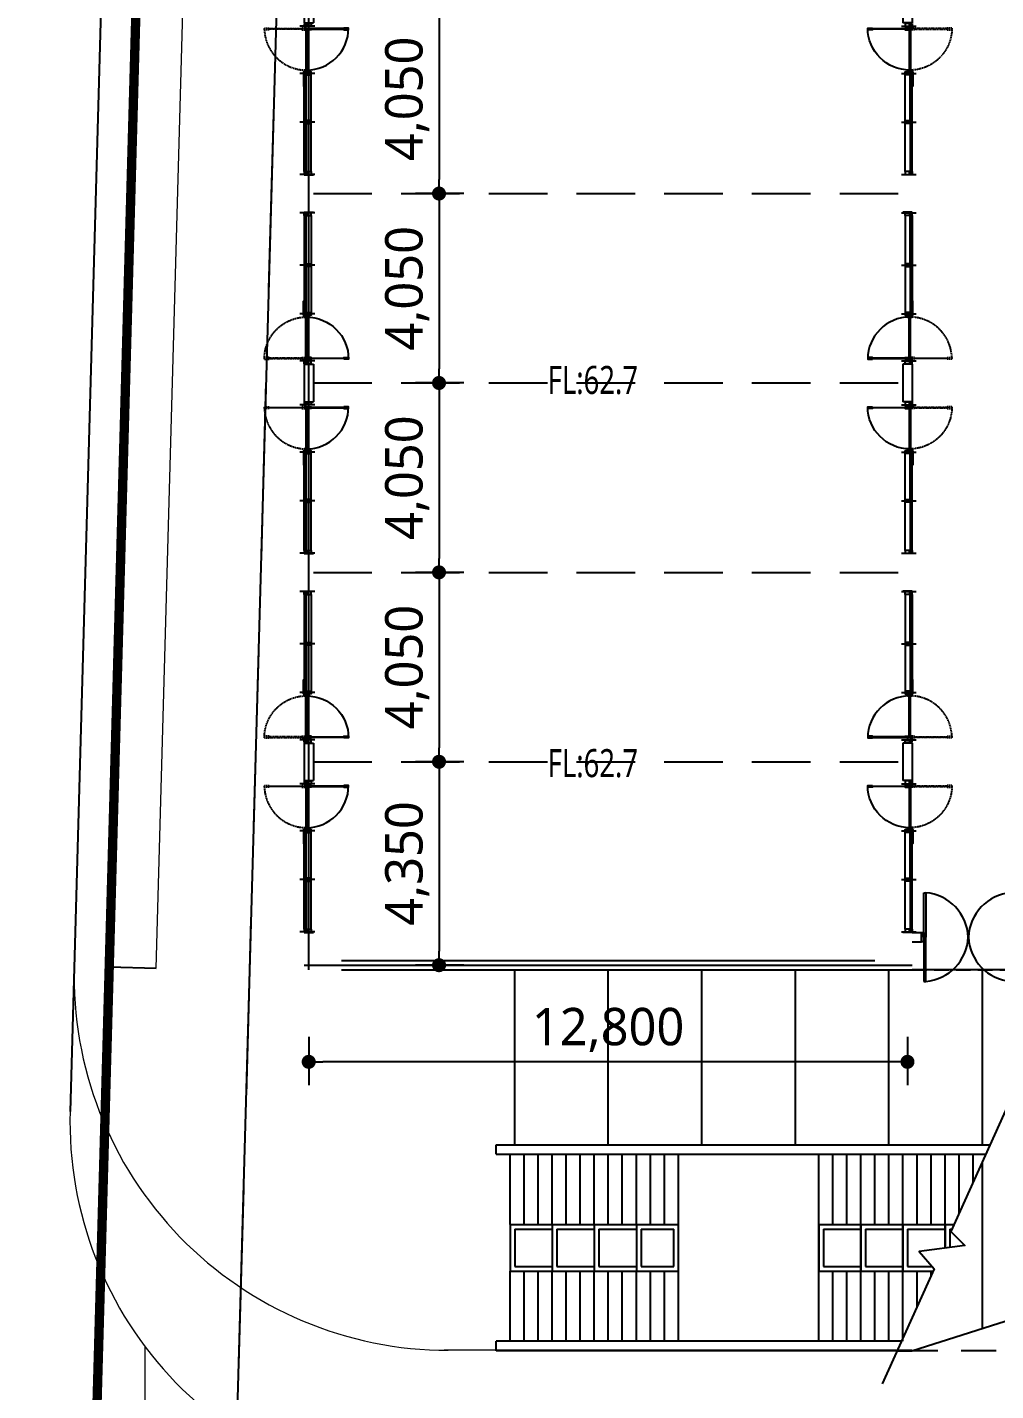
# Model space of a CAD drawing. Header units: millimetres. Extents: x 75184266 to 76346726, y -35850126 to -33679385.
# Drawn here: x 75292167 to 75312870, y -34923362 to -34894206 of the extents above; entities that cross this region are included whole.
import ezdxf
from ezdxf.xclip import XClip

# ---------------------------------------------------------------- set-up
doc = ezdxf.new("R2010")
doc.units = ezdxf.units.MM
doc.header["$LTSCALE"] = 50
doc.header["$MEASUREMENT"] = 0
doc.header["$XCLIPFRAME"] = 2
doc.header["$PDMODE"] = 1
doc.header["$PDSIZE"] = -3
for name, pattern in [('PHANTOM2', [1.25, 0.625, -0.125, 0.125, -0.125, 0.125, -0.125]), ('XR-1F-PLAN$0$CEN', [62, 60, -1, 0, -1]), ('XR-1F-PLAN$0$HIDDEN', [0.375, 0.25, -0.125]), ('XR-B1$0$XR-지하3층$0$HID1', [2.3, 1.5, -0.8]), ('XR-B1$0$XR-지하3층$0$PHANTOM2', [1.25, 0.625, -0.125, 0.125, -0.125, 0.125, -0.125]), ('XR-지하3층$0$ANYANG1', [11.5, 6, -1, 1, -1.5, 1, -1]), ('XR-지하3층$0$CENTER', [2, 1.25, -0.25, 0.25, -0.25]), ('XR-지하3층$0$HD', [2.5, 1.5, -1]), ('XR-지하3층$0$HID1', [2.3, 1.5, -0.8]), ('XR-지하3층$0$HIDDEN', [0.375, 0.25, -0.125]), ('XR-지하3층$0$HIDDEN2', [0.1875, 0.125, -0.0625]), ('XR-지하3층$0$L2-2', [2.5, 1, -1.5]), ('XR-지하3층$0$PHANTOM2', [1.25, 0.625, -0.125, 0.125, -0.125, 0.125, -0.125])]:
    doc.linetypes.add(name, pattern=pattern)
doc.layers.get('0').update_dxf_attribs({"linetype": 'CONTINUOUS'})
doc.layers.get('Defpoints').update_dxf_attribs({"color": 51, "linetype": 'CONTINUOUS'})
for name, color, linetype in [('AA-MKXS', 3, 'CONTINUOUS'), ('XR-1F-PLAN$0$A-CEN02', 27, 'XR-1F-PLAN$0$CEN'), ('XR-1F-PLAN$0$A-DOR-FRAME', 7, 'CONTINUOUS'), ('XR-1F-PLAN$0$A-DOR-GL', 142, 'CONTINUOUS'), ('XR-1F-PLAN$0$A-DOR-HID', 9, 'XR-1F-PLAN$0$HIDDEN'), ('XR-1F-PLAN$0$A-DOR-TRACE', 8, 'CONTINUOUS'), ('XR-1F-PLAN$0$A-FRAME', 1, 'CONTINUOUS'), ('XR-1F-PLAN$0$A-HDCP7', 7, 'CONTINUOUS'), ('XR-1F-PLAN$0$A-WIN-ELE8', 8, 'CONTINUOUS'), ('XR-B1$0$00_블럭계획고', 7, 'CONTINUOUS'), ('XR-B1$0$XR-지하3층$0$-L-land1', 6, 'CONTINUOUS'), ('XR-지하3층$0$-L-land1', 6, 'CONTINUOUS'), ('XR-지하3층$0$0-현시박스', 7, 'CONTINUOUS'), ('XR-지하3층$0$a-door', 6, 'CONTINUOUS'), ('XR-지하3층$0$CEN', 1, 'XR-지하3층$0$CENTER')]:
    doc.layers.add(name, color=color, linetype=linetype)
for name, color, linetype, plot in [('XR-B1$0$XR-지하3층$0$DEFPOINT', 142, 'CONTINUOUS', False), ('XR-지하3층$0$DEFPOINT', 142, 'CONTINUOUS', False), ('건축', 8, 'CONTINUOUS', False)]:
    doc.layers.add(name, color=color, linetype=linetype, plot=plot)
for name, color, linetype, lineweight in [('XR-지하3층$0$$-길가장자리선', 7, 'CONTINUOUS', 0), ('XR-지하3층$0$0_plan', 7, 'CONTINUOUS', 0), ('XR-지하3층$0$0변경도로', 7, 'CONTINUOUS', 0)]:
    doc.layers.add(name, color=color, linetype=linetype, lineweight=lineweight)
doc.styles.add('HY각헤드라인M', font='')
doc.styles.add('XR-B1$0$HY각헤드라인M', font='')
doc.styles.add('XR-지하3층$0$SIM', font='simplex.shx')
doc.styles.add('XR-지하3층$0$맑은고딕', font='')
doc.styles.get('HY각헤드라인M').set_extended_font_data('Malgun Gothic')
doc.styles.get('XR-B1$0$HY각헤드라인M').set_extended_font_data('Malgun Gothic')
doc.styles.get('XR-지하3층$0$맑은고딕').set_extended_font_data('Malgun Gothic')
doc.dimstyles.new('XR-지하3층$0$NDIM', dxfattribs={"dimtxt": 3, "dimasz": 1, "dimexe": 2, "dimexo": 5, "dimgap": 1, "dimtad": 1, "dimdec": 0, "dimrnd": 0.25, "dimdsep": 46, "dimlunit": 6, "dimtxsty": 'XR-지하3층$0$SIM', "dimblk": 'XR-지하3층$0$DIMDOT', "dimcen": 5, "dimclrd": 2, "dimclre": 2, "dimclrt": 6, "dimadec": 0, "dimazin": 0, "dimtfac": 1, "dimtdec": 0, "dimtix": 1, "dimtmove": 2, "dimatfit": 1, "dimldrblk": 'XR-지하3층$0$DIMDOT', "dimfxl": 1.5, "dimtolj": 1, "dimtzin": 0, "dimarcsym": 0})

# ---------------------------------------------------------------- blocks, each defined once
blk = doc.blocks.new('XR-지하3층$0$DOOR-2000(유리문)')
at = {"layer": 'XR-지하3층$0$a-door'}
for p, q in [((50, 0), (50, 950)), ((50, 950), (90, 950)), ((90, 950), (90, 0)), ((1950, 950), (1910, 950)), ((1910, 950), (1910, 0)), ((1950, 0), (1950, 950)), ((90, 0), (50, 0)), ((50, 0), (50, -950)), ((90, -950), (90, 0)), ((1910, 0), (1950, 0)), ((1910, -950), (1910, 0)), ((1950, 0), (1950, -950)), ((50, -950), (90, -950)), ((1950, -950), (1910, -950))]:
    blk.add_line(p, q, dxfattribs=at)
at = {"layer": 'XR-지하3층$0$a-door', "color": 6}
for points in [[(0, -100), (0, 100), (50, 100), (50, -100)], [(2000, -100), (2000, 100), (1950, 100), (1950, -100)]]:
    blk.add_lwpolyline(points, close=True, dxfattribs=at)
at = {"layer": 'XR-지하3층$0$a-door', "color": 7}
for centre, start, end in [((-2, -49), 2.7862, 84.7498), ((2002, -49), 95.2502, 177.2138), ((-2, 49), 275.2502, 357.2138), ((2002, 49), 182.7862, 264.7498)]:
    blk.add_arc(centre, 1003, start, end, dxfattribs=at)
blk = doc.blocks.new('XR-지하3층$0$_Dot')
at = {"color": 0, "lineweight": -2}
blk.add_line((-0.5, 0), (-1, 0), dxfattribs=at)
at = {"color": 0, "const_width": 0.5}
blk.add_lwpolyline([(-0.25, 0, 1), (0.25, 0, 1)], format="xyb", close=True, dxfattribs=at)
blk = doc.blocks.new('*D131')
at = {"layer": 'Defpoints', "color": 0, "ltscale": 0.01, "transparency": 16777216}
for p in [(75301701, -34909912), (75300969, -34914262), (75301701, -34914262)]:
    blk.add_point(p, dxfattribs=at)
at = {"layer": '건축', "color": 0, "linetype": 'ByBlock', "lineweight": -2, "ltscale": 0.01}
blk.add_line((75301501, -34909912), (75300469, -34909912), dxfattribs=at)
at = {"layer": '건축', "color": 0, "lineweight": -2, "ltscale": 0.01}
for p, q in [((75300969, -34910212), (75300969, -34913962)), ((75301501, -34914262), (75300469, -34914262))]:
    blk.add_line(p, q, dxfattribs=at)
at = {"layer": '건축', "color": 0, "lineweight": -2, "ltscale": 0.01, "xscale": 300, "yscale": 300, "zscale": 300}
for p, rotation in [((75300969, -34909912), 89.99990779244617), ((75300969, -34914262), 269.9999077924462)]:
    blk.add_blockref('XR-지하3층$0$_Dot', p, dxfattribs=dict(at, rotation=rotation))
at = {"layer": '건축', "color": 6, "ltscale": 0.01, "insert": (75300289, -34912087), "char_height": 800, "attachment_point": 5, "rotation": 89.9999, "style": 'XR-지하3층$0$맑은고딕'}
blk.add_mtext('\\A1;4,350', dxfattribs=at)
blk = doc.blocks.new('XR-지하3층$0$DIMDOT')
blk.add_line((-2, 0), (2, 0))
at = {"color": 3}
for radius in [0.6, 0.28]:
    blk.add_circle((0, 0), radius, dxfattribs=at)
blk = doc.blocks.new('*D147')
at = {"layer": 'Defpoints', "color": 0, "ltscale": 0.01, "transparency": 16777216}
for p in [(75298183, -34915597), (75310983, -34915597), (75298183, -34916329)]:
    blk.add_point(p, dxfattribs=at)
at = {"layer": '건축', "color": 0, "lineweight": -2, "ltscale": 0.01}
for p, q in [((75298183, -34915797), (75298183, -34916829)), ((75310683, -34916329), (75298483, -34916329))]:
    blk.add_line(p, q, dxfattribs=at)
at = {"layer": '건축', "color": 0, "linetype": 'ByBlock', "lineweight": -2, "ltscale": 0.01}
blk.add_line((75310983, -34915797), (75310983, -34916829), dxfattribs=at)
at = {"layer": '건축', "color": 0, "lineweight": -2, "ltscale": 0.01, "xscale": 300, "yscale": 300, "zscale": 300}
for p, rotation in [((75298183, -34916329), 180.0000922075538), ((75310983, -34916329), 9.220755383232415e-05)]:
    blk.add_blockref('XR-지하3층$0$_Dot', p, dxfattribs=dict(at, rotation=rotation))
at = {"layer": '건축', "color": 6, "ltscale": 0.01, "insert": (75304583, -34915647), "char_height": 800, "attachment_point": 5, "rotation": 0.0001, "style": 'XR-지하3층$0$맑은고딕'}
blk.add_mtext('\\A1;12,800', dxfattribs=at)
blk = doc.blocks.new('*D170')
at = {"layer": 'Defpoints', "color": 0, "ltscale": 0.01, "transparency": 16777216}
for p in [(75301701, -34905862), (75300969, -34909912), (75301701, -34909912)]:
    blk.add_point(p, dxfattribs=at)
at = {"layer": '건축', "color": 0, "linetype": 'ByBlock', "lineweight": -2, "ltscale": 0.01}
blk.add_line((75301501, -34905862), (75300469, -34905862), dxfattribs=at)
at = {"layer": '건축', "color": 0, "lineweight": -2, "ltscale": 0.01}
for p, q in [((75300969, -34906162), (75300969, -34909612)), ((75301501, -34909912), (75300469, -34909912))]:
    blk.add_line(p, q, dxfattribs=at)
at = {"layer": '건축', "color": 0, "lineweight": -2, "ltscale": 0.01, "xscale": 300, "yscale": 300, "zscale": 300}
for p, rotation in [((75300969, -34905862), 89.99990779244617), ((75300969, -34909912), 269.9999077924462)]:
    blk.add_blockref('XR-지하3층$0$_Dot', p, dxfattribs=dict(at, rotation=rotation))
at = {"layer": '건축', "color": 6, "ltscale": 0.01, "insert": (75300289, -34907887), "char_height": 800, "attachment_point": 5, "rotation": 89.9999, "style": 'XR-지하3층$0$맑은고딕'}
blk.add_mtext('\\A1;4,050', dxfattribs=at)
blk = doc.blocks.new('*D171')
at = {"layer": 'Defpoints', "color": 0, "ltscale": 0.01, "transparency": 16777216}
for p in [(75301701, -34901812), (75300969, -34905862), (75301701, -34905862)]:
    blk.add_point(p, dxfattribs=at)
at = {"layer": '건축', "color": 0, "linetype": 'ByBlock', "lineweight": -2, "ltscale": 0.01}
blk.add_line((75301501, -34901812), (75300469, -34901812), dxfattribs=at)
at = {"layer": '건축', "color": 0, "lineweight": -2, "ltscale": 0.01}
for p, q in [((75300969, -34902112), (75300969, -34905562)), ((75301501, -34905862), (75300469, -34905862))]:
    blk.add_line(p, q, dxfattribs=at)
at = {"layer": '건축', "color": 0, "lineweight": -2, "ltscale": 0.01, "xscale": 300, "yscale": 300, "zscale": 300}
for p, rotation in [((75300969, -34901812), 89.99990779244617), ((75300969, -34905862), 269.9999077924462)]:
    blk.add_blockref('XR-지하3층$0$_Dot', p, dxfattribs=dict(at, rotation=rotation))
at = {"layer": '건축', "color": 6, "ltscale": 0.01, "insert": (75300289, -34903837), "char_height": 800, "attachment_point": 5, "rotation": 89.9999, "style": 'XR-지하3층$0$맑은고딕'}
blk.add_mtext('\\A1;4,050', dxfattribs=at)
blk = doc.blocks.new('*D172')
at = {"layer": 'Defpoints', "color": 0, "ltscale": 0.01, "transparency": 16777216}
for p in [(75301702, -34897762), (75300969, -34901812), (75301702, -34901812)]:
    blk.add_point(p, dxfattribs=at)
at = {"layer": '건축', "color": 0, "linetype": 'ByBlock', "lineweight": -2, "ltscale": 0.01}
blk.add_line((75301502, -34897762), (75300469, -34897762), dxfattribs=at)
at = {"layer": '건축', "color": 0, "lineweight": -2, "ltscale": 0.01}
for p, q in [((75300969, -34898062), (75300969, -34901512)), ((75301502, -34901812), (75300469, -34901812))]:
    blk.add_line(p, q, dxfattribs=at)
at = {"layer": '건축', "color": 0, "lineweight": -2, "ltscale": 0.01, "xscale": 300, "yscale": 300, "zscale": 300}
for p, rotation in [((75300969, -34897762), 89.99990779244617), ((75300969, -34901812), 269.9999077924462)]:
    blk.add_blockref('XR-지하3층$0$_Dot', p, dxfattribs=dict(at, rotation=rotation))
at = {"layer": '건축', "color": 6, "ltscale": 0.01, "insert": (75300289, -34899787), "char_height": 800, "attachment_point": 5, "rotation": 89.9999, "style": 'XR-지하3층$0$맑은고딕'}
blk.add_mtext('\\A1;4,050', dxfattribs=at)
blk = doc.blocks.new('*D173')
at = {"layer": 'Defpoints', "color": 0, "ltscale": 0.01, "transparency": 16777216}
for p in [(75301702, -34893712), (75300969, -34897762), (75301702, -34897762)]:
    blk.add_point(p, dxfattribs=at)
at = {"layer": '건축', "color": 0, "linetype": 'ByBlock', "lineweight": -2, "ltscale": 0.01}
blk.add_line((75301502, -34893712), (75300469, -34893712), dxfattribs=at)
at = {"layer": '건축', "color": 0, "lineweight": -2, "ltscale": 0.01}
for p, q in [((75300969, -34894012), (75300969, -34897462)), ((75301502, -34897762), (75300469, -34897762))]:
    blk.add_line(p, q, dxfattribs=at)
at = {"layer": '건축', "color": 0, "lineweight": -2, "ltscale": 0.01, "xscale": 300, "yscale": 300, "zscale": 300}
for p, rotation in [((75300969, -34893712), 89.99990779244617), ((75300969, -34897762), 269.9999077924462)]:
    blk.add_blockref('XR-지하3층$0$_Dot', p, dxfattribs=dict(at, rotation=rotation))
at = {"layer": '건축', "color": 6, "ltscale": 0.01, "insert": (75300289, -34895737), "char_height": 800, "attachment_point": 5, "rotation": 89.9999, "style": 'XR-지하3층$0$맑은고딕'}
blk.add_mtext('\\A1;4,050', dxfattribs=at)
blk = doc.blocks.new('XR-1F-PLAN$0$A$C10B20476')
at = {"layer": 'Defpoints'}
for p, q in [((134, 35), (110, 35)), ((110, 35), (110, 0)), ((134, 35), (134, 0))]:
    blk.add_line(p, q, dxfattribs=at)
at = {"layer": 'XR-1F-PLAN$0$A-CEN02', "linetype": 'Continuous'}
blk.add_line((318, 80), (0, 80), dxfattribs=at)
at = {"layer": 'XR-1F-PLAN$0$A-FRAME'}
for p, q in [((144, 80), (110, 80)), ((110, 56), (144, 56)), ((110, 43), (144, 43)), ((144, 20), (134, 20))]:
    blk.add_line(p, q, dxfattribs=at)
for points in [[(88, 20), (88, 80)], [(110, 35), (110, 80)], [(122, 48), (144, 48), (144, 20), (238, 20), (238, 80), (144, 80), (144, 51), (122, 51), (122, 48)]]:
    blk.add_lwpolyline(points, dxfattribs=at)
blk = doc.blocks.new('XR-1F-PLAN$0$A$C491451C1')
at = {"layer": 'Defpoints'}
for p, q in [((15, 208), (-20, 208)), ((15, 184), (-20, 184)), ((15, 184), (15, 208)), ((45, 208), (45, 184)), ((45, 208), (80, 208)), ((45, 184), (80, 184))]:
    blk.add_line(p, q, dxfattribs=at)
at = {"layer": 'XR-1F-PLAN$0$A-CEN02', "linetype": 'Continuous'}
blk.add_line((30, 0), (30, 318), dxfattribs=at)
at = {"layer": 'XR-1F-PLAN$0$A-FRAME'}
for p, q in [((0, 174), (0, 184)), ((24, 208), (24, 174)), ((37, 208), (37, 174)), ((60, 174), (60, 184))]:
    blk.add_line(p, q, dxfattribs=at)
for points in [[(0, 230), (60, 230)], [(29, 196), (29, 174), (0, 174), (0, 80), (60, 80), (60, 174), (32, 174), (32, 196), (29, 196)], [(15, 208), (45, 208)]]:
    blk.add_lwpolyline(points, dxfattribs=at)
blk = doc.blocks.new('XR-1F-PLAN$0$A$C7F517DA1')
at = {"layer": 'XR-1F-PLAN$0$A-DOR-FRAME', "ltscale": 0.5, "elevation": 0}
for points in [[(50, 1675), (60, 1675), (60, 1690), (75, 1690), (75, 1675), (85, 1675), (85, 1775), (50, 1775)], [(50, 925), (10, 925), (10, 825), (50, 825)], [(990, 925), (950, 925), (950, 825), (990, 825)]]:
    blk.add_lwpolyline(points, close=True, dxfattribs=at)
blk.add_lwpolyline([(50, 875), (50, 975), (60, 975), (60, 960), (75, 960), (75, 975), (85, 975), (85, 875), (50, 875)], dxfattribs=at)
at = {"layer": 'XR-1F-PLAN$0$A-DOR-GL', "elevation": 0}
blk.add_lwpolyline([(62, 962), (72, 962), (72, 1687), (62, 1687)], close=True, dxfattribs=at)
at = {"layer": 'XR-1F-PLAN$0$A-DOR-HID', "ltscale": 2, "elevation": 0}
blk.add_lwpolyline([(50, 875), (50, 775), (60, 775), (60, 790), (75, 790), (75, 775), (85, 775), (85, 875), (50, 875)], dxfattribs=at)
for points in [[(62, 788), (72, 788), (72, 63), (62, 63)], [(50, 75), (60, 75), (60, 60), (75, 60), (75, 75), (85, 75), (85, -25), (50, -25)]]:
    blk.add_lwpolyline(points, close=True, dxfattribs=at)
at = {"layer": 'XR-1F-PLAN$0$A-DOR-HID', "ltscale": 2}
blk.add_arc((50, 875, 0), 900, 270, 0, dxfattribs=at)
at = {"layer": 'XR-1F-PLAN$0$A-DOR-TRACE'}
blk.add_arc((50, 875, 0), 900, 0, 90, dxfattribs=at)
at = {"layer": 'XR-1F-PLAN$0$A-WIN-ELE8'}
for p, q in [((85, 890, 0), (950, 890, 0)), ((85, 860, 0), (950, 860, 0))]:
    blk.add_line(p, q, dxfattribs=at)
blk = doc.blocks.new('Showwindow-8.1')
at = {"layer": 'AA-MKXS', "ltscale": 0.5}
for p, q in [((-3650, -150, 0), (-3650, 50, 0)), ((-400, -150), (-400, 50)), ((-400, 50), (400, 50, 0)), ((400, -150, 0), (400, 50, 0)), ((3650, -150, 0), (3650, 50, 0)), ((-410, -150, 0), (-410, -128, 0)), ((-400, -150), (400, -150, 0))]:
    blk.add_line(p, q, dxfattribs=at)
at = {"layer": 'XR-1F-PLAN$0$A-DOR-GL'}
for points in [[(-3595, -104), (-3595, -128), (-2535, -128), (-2535, -104)], [(-1495, -104), (-1495, -128), (-2505, -128), (-2505, -104)], [(1495, -104), (1495, -128), (2505, -128), (2505, -104)], [(3595, -104), (3595, -128), (2535, -128), (2535, -104)]]:
    blk.add_lwpolyline(points, close=True, dxfattribs=at)
at = {"layer": 'XR-1F-PLAN$0$A-FRAME'}
for p, q in [((-3640, -150, 0), (-3640, -128, 0)), ((-3580, -150, 0), (-3580, -128, 0)), ((-2550, -150, 0), (-2550, -128, 0)), ((-2490, -150, 0), (-2490, -128, 0)), ((-470, -150, 0), (-470, -128, 0)), ((410, -150, 0), (410, -128, 0)), ((470, -150, 0), (470, -128, 0)), ((2490, -150, 0), (2490, -128, 0)), ((2550, -150, 0), (2550, -128, 0)), ((3580, -150, 0), (3580, -128, 0)), ((3640, -150, 0), (3640, -128, 0))]:
    blk.add_line(p, q, dxfattribs=at)
at = {"layer": 'XR-1F-PLAN$0$A-HDCP7'}
for points in [[(-1750, -150), (-1450, -150), (-1450, -165), (-1750, -165)], [(1750, -150), (1450, -150), (1450, -165), (1750, -165)]]:
    blk.add_lwpolyline(points, close=True, dxfattribs=at)
at = {"layer": 'XR-1F-PLAN$0$A-WIN-ELE8'}
for p, q in [((-3580, 0, 0), (-2550, 0)), ((-3580, -150, 0), (-1510, -150)), ((-2490, 0), (-1510, 0)), ((2490, 0), (1510, 0)), ((3580, -150, 0), (1510, -150)), ((3580, 0, 0), (2550, 0))]:
    blk.add_line(p, q, dxfattribs=at)
at = {"layer": 'XR-1F-PLAN$0$A-DOR-FRAME', "ltscale": 600, "extrusion": (0, 0, -1), "zscale": -1}
blk.add_blockref('XR-1F-PLAN$0$A$C7F517DA1', (460, -975, 0), dxfattribs=at)
at = {"layer": 'XR-1F-PLAN$0$A-DOR-FRAME', "ltscale": 600, "extrusion": (0, 0, -1), "xscale": -1, "zscale": -1}
blk.add_blockref('XR-1F-PLAN$0$A$C7F517DA1', (-460, -975, 0), dxfattribs=at)
at = {"layer": 'XR-1F-PLAN$0$A-FRAME', "rotation": 90}
blk.add_blockref('XR-1F-PLAN$0$A$C10B20476', (-3560, -238, 0), dxfattribs=at)
at = {"layer": 'XR-1F-PLAN$0$A-FRAME', "ltscale": 0.5, "extrusion": (0, 0, -1), "zscale": -1, "rotation": 180}
for p in [(2550, 80), (1510, 80)]:
    blk.add_blockref('XR-1F-PLAN$0$A$C491451C1', p, dxfattribs=at)
at = {"layer": 'XR-1F-PLAN$0$A-FRAME', "extrusion": (0, 0, -1), "xscale": -1, "zscale": -1, "rotation": 270}
blk.add_blockref('XR-1F-PLAN$0$A$C10B20476', (390, -238), dxfattribs=at)
at = {"layer": 'XR-1F-PLAN$0$A-FRAME', "extrusion": (0, 0, -1), "zscale": -1, "rotation": 90}
blk.add_blockref('XR-1F-PLAN$0$A$C10B20476', (-390, -238), dxfattribs=at)
at = {"layer": 'XR-1F-PLAN$0$A-FRAME', "ltscale": 0.5, "extrusion": (0, 0, -1), "xscale": -1, "zscale": -1, "rotation": 180}
for p in [(-1510, 80), (-2550, 80)]:
    blk.add_blockref('XR-1F-PLAN$0$A$C491451C1', p, dxfattribs=at)
at = {"layer": 'XR-1F-PLAN$0$A-FRAME', "xscale": -1, "rotation": 270}
blk.add_blockref('XR-1F-PLAN$0$A$C10B20476', (3560, -238, 0), dxfattribs=at)
blk = doc.blocks.new('11111111')
at = {"layer": 'XR-B1$0$XR-지하3층$0$-L-land1', "color": 1, "linetype": 'XR-B1$0$XR-지하3층$0$PHANTOM2', "ltscale": 200, "true_color": 0xfb0404}
blk.add_lwpolyline([(77063562, -34333155), (77066587, -34318155), (77066649, -34281009), (77069707, -34246009), (77069739, -34226894), (76980173, -34220244), (76854435, -34210909, -0.115118), (76806437, -34235824), (76800088, -34243550), (76796571, -34369510), (76803542, -34376679), (76934489, -34376677), (76959481, -34372677), (76989487, -34372677), (77004494, -34373677), (77052897, -34373675), (77063512, -34363078)], format="xyb", close=True, dxfattribs=at)
at = {"layer": 'XR-B1$0$XR-지하3층$0$DEFPOINT', "linetype": 'XR-B1$0$XR-지하3층$0$HID1', "ltscale": 50}
blk.add_lwpolyline([(77060562, -34332853), (77063587, -34317853), (77063649, -34280876), (77066707, -34245876), (77066734, -34229679), (76979951, -34223236), (76855438, -34213992, -0.110486), (76808135, -34238483), (76803058, -34244661), (76799605, -34368327), (76804810, -34373679), (76934251, -34373677), (76959243, -34369677), (76989587, -34369677), (77004594, -34370677), (77051655, -34370675), (77060514, -34361831)], format="xyb", close=True, dxfattribs=at)
at = {"layer": 'XR-B1$0$00_블럭계획고', "color": 3, "style": 'XR-B1$0$HY각헤드라인M', "width": 0.75}
for p in [(76808278, -34273648), (76808278, -34281842)]:
    blk.add_text('FL:62.7', height=600, rotation=0, dxfattribs=at).set_placement(p)
blk = doc.blocks.new('XR-지하3층$0$A$C723B38EE')
at = {"layer": 'XR-지하3층$0$$-길가장자리선', "color": 8}
blk.add_line((195.201, 265.259), (185.204, 265.259), dxfattribs=at)
for centre in [(185.291, 273.259), (185.204, 270.144)]:
    blk.add_arc(centre, 8, 178.4005, 270, dxfattribs=at)
at = {"layer": 'XR-지하3층$0$-L-land1', "color": 1, "linetype": 'XR-지하3층$0$PHANTOM2', "ltscale": 200, "true_color": 0xfb0404}
blk.add_lwpolyline([(442.7, 226.202), (445.725, 241.203), (445.787, 278.348), (448.845, 313.348), (448.877, 332.464), (359.311, 339.113), (233.573, 348.448, -0.115118), (185.575, 323.534), (179.226, 315.808), (175.709, 189.847), (182.68, 182.678), (313.627, 182.68), (338.619, 186.68), (368.625, 186.68), (383.632, 185.681), (432.034, 185.682), (442.65, 196.28)], format="xyb", close=True, dxfattribs=at)
at = {"layer": 'XR-지하3층$0$0-현시박스', "color": 8}
for points in [[(179.276, 317.607), (177.949, 270.082)], [(178.408, 313.38), (177.207, 270.368)]]:
    blk.add_lwpolyline(points, dxfattribs=at)
at = {"layer": 'XR-지하3층$0$0_plan', "color": 8}
blk.add_lwpolyline([(179.044, 273.434), (180.158, 313.333)], dxfattribs=at)
at = {"layer": 'XR-지하3층$0$0변경도로', "color": 8, "linetype": 'XR-지하3층$0$L2-2', "ltscale": 2.5}
blk.add_line((178.809, 245.8), (178.809, 265.338), dxfattribs=at)
at = {"layer": 'XR-지하3층$0$CEN', "color": 6, "ltscale": 0.5}
blk.add_line((178.043, 273.461), (179.044, 273.434), dxfattribs=at)
at = {"layer": 'XR-지하3층$0$DEFPOINT', "linetype": 'XR-지하3층$0$HID1', "ltscale": 50}
blk.add_lwpolyline([(439.7, 226.504), (442.725, 241.504), (442.787, 278.481), (445.845, 313.481), (445.872, 329.678), (359.089, 336.121), (234.575, 345.365, -0.110486), (187.273, 320.874), (182.196, 314.697), (178.743, 191.031), (183.947, 185.678), (313.388, 185.68), (338.38, 189.68), (368.725, 189.68), (383.732, 188.681), (430.793, 188.682), (439.652, 197.526)], format="xyb", close=True, dxfattribs=at)

msp = doc.modelspace()

# ---------------------------------------------------------------- linework, layer by layer
at = {"layer": '건축', "ltscale": 0.5}
for p, q in [((75298184.4, -34914361.8), (75298184.5, -34877790.7)), ((75311084.1, -34913561.8), (75311284.2, -34913561.8)), ((75311084.1, -34913761.8), (75311284.2, -34913761.8)), ((75311284.2, -34913561.8), (75311284.2, -34913761.8)), ((75298084.4, -34914261.8), (75311083.9, -34914261.8)), ((75298884.4, -34914161.8), (75310284.1, -34914161.8)), ((75298884.4, -34914361.8), (75311083.9, -34914361.8)), ((75310850.2, -34922305.4), (75302187, -34922305.4)), ((75310760, -34922505.4), (75302187, -34922505.4))]:
    msp.add_line(p, q, dxfattribs=at)
at = {"layer": '건축', "linetype": 'XR-지하3층$0$HIDDEN', "ltscale": 100}
for p, q in [((75298284.4, -34897761.8), (75310883.9, -34897761.8)), ((75298284.4, -34901811.8), (75310883.9, -34901811.8)), ((75298284.4, -34905861.8), (75310883.9, -34905861.8)), ((75298284.4, -34909911.8), (75310883.9, -34909911.8))]:
    msp.add_line(p, q, dxfattribs=at)
at = {"layer": '건축', "ltscale": 3}
for p, q in [((75302581.1, -34914361.8, 0), (75302581.1, -34918105.4, 0)), ((75304581.1, -34914361.8, 0), (75304581.1, -34918105.4, 0)), ((75306581.1, -34914361.8, 0), (75306581.1, -34918105.3, 0)), ((75308581.1, -34914361.8, 0), (75308581.1, -34918105.3, 0)), ((75310581.1, -34914361.8, 0), (75310581.1, -34918105.3, 0)), ((75319188.4, -34914361.8), (75311083.6, -34914361.8)), ((75312581.1, -34914361.8, 0), (75312581.1, -34918105.2, 0)), ((75312581.1, -34918470.8, 0), (75312581.1, -34922028.1, 0)), ((75311076.5, -34922505.4), (75317381.5, -34920505.4)), ((75310760, -34922505.4), (75311076.5, -34922505.4))]:
    msp.add_line(p, q, dxfattribs=at)
at = {"layer": '건축', "linetype": 'XR-지하3층$0$HIDDEN2', "ltscale": 50}
msp.add_line((75311083.4, -34914361.8), (75313487.1, -34914361.8), dxfattribs=at)
at = {"layer": '건축'}
for p, q in [((75302187, -34918305.4), (75302187, -34918105.4)), ((75302487, -34919805.5), (75302487, -34918305.4)), ((75302787, -34919805.5), (75302787, -34918305.4)), ((75303087, -34919805.5), (75303087, -34918305.4)), ((75303387, -34919805.5), (75303387, -34918305.4)), ((75303687, -34919805.5), (75303687, -34918305.4)), ((75303987, -34919805.4), (75303987, -34918305.4)), ((75304287, -34919805.4), (75304287, -34918305.4)), ((75304587, -34919805.4), (75304587, -34918305.4)), ((75304887, -34919805.4), (75304887, -34918305.4)), ((75305187, -34919805.4), (75305187, -34918305.4)), ((75305487, -34919805.4), (75305487, -34918305.4)), ((75305787, -34919805.4), (75305787, -34918305.3)), ((75306087, -34919805.4), (75306087, -34918305.3)), ((75309087, -34922305.4), (75309087, -34918305.3)), ((75309387, -34919805.4), (75309387, -34918305.3)), ((75309687, -34919805.3), (75309687, -34918305.3)), ((75309987, -34922305.4), (75309987, -34918305.3)), ((75310287, -34919805.3), (75310287, -34918305.3)), ((75310587, -34919805.3), (75310587, -34918305.3)), ((75310887, -34922305.4), (75310887, -34918305.3)), ((75311187, -34919805.3), (75311187, -34918305.2)), ((75311487, -34919805.3), (75311487, -34918305.2)), ((75311787, -34920314.1), (75311787, -34918305.2)), ((75312087, -34919565.5), (75312087, -34918305.2)), ((75312387, -34918900.9), (75312387, -34918305.2)), ((75302487, -34919805.5), (75306087, -34919805.4)), ((75302487, -34919805.5), (75302487, -34920805.5)), ((75302587, -34919905.5), (75303387, -34919905.5)), ((75302587, -34919905.5), (75302587, -34920705.5)), ((75303387, -34919805.5), (75303387, -34920805.5)), ((75303487, -34919905.5), (75304287, -34919905.4)), ((75303487, -34919905.5), (75303487, -34920705.5)), ((75304287, -34919805.4), (75304287, -34920805.4)), ((75304387, -34919905.4), (75305187, -34919905.4)), ((75304387, -34919905.4), (75304387, -34920705.4)), ((75305187, -34919805.4), (75305187, -34920805.4)), ((75305287, -34919905.4), (75305987, -34919905.4)), ((75305287, -34919905.4), (75305287, -34920705.4)), ((75305987, -34920705.4), (75305987, -34919905.4)), ((75306087, -34920805.4), (75306087, -34919805.4)), ((75309087, -34919805.4), (75311978.7, -34919805.3)), ((75309087, -34919805.4), (75309087, -34920805.4)), ((75309187, -34919905.4), (75309987, -34919905.3)), ((75309187, -34919905.4), (75309187, -34920705.4)), ((75309987, -34919805.3), (75309987, -34920805.3)), ((75310087, -34919905.3), (75310887, -34919905.3)), ((75310087, -34919905.3), (75310087, -34920705.3)), ((75310887, -34919805.3), (75310887, -34920805.3)), ((75310987, -34919905.3), (75311787, -34919905.3)), ((75310987, -34919905.3), (75310987, -34920705.3)), ((75311787, -34919805.3), (75311787, -34920314.1)), ((75311887, -34919905.3), (75311933.6, -34919905.3)), ((75311887, -34919905.3), (75311887, -34920300.7)), ((75302487, -34920805.5), (75306087, -34920805.4)), ((75302487, -34922305.4), (75302487, -34920805.5)), ((75302587, -34920705.5), (75303387, -34920705.5)), ((75302787, -34922305.4), (75302787, -34920805.5)), ((75303087, -34922305.4), (75303087, -34920805.5)), ((75303387, -34922305.4), (75303387, -34920805.5)), ((75303487, -34920705.5), (75304287, -34920705.4)), ((75303687, -34922305.4), (75303687, -34920805.5)), ((75303987, -34922305.4), (75303987, -34920805.4)), ((75304287, -34922305.4), (75304287, -34920805.4)), ((75304387, -34920705.4), (75305187, -34920705.4)), ((75304587, -34922305.4), (75304587, -34920805.4)), ((75304887, -34922305.4), (75304887, -34920805.4)), ((75305187, -34922305.4), (75305187, -34920805.4)), ((75305287, -34920705.4), (75305987, -34920705.4)), ((75305487, -34922305.4), (75305487, -34920805.4)), ((75305787, -34922305.4), (75305787, -34920805.4)), ((75306087, -34922305.4), (75306087, -34920805.4)), ((75309087, -34920805.4), (75311527.3, -34920805.3)), ((75309187, -34920705.4), (75309987, -34920705.3)), ((75309387, -34922305.4), (75309387, -34920805.4)), ((75309687, -34922305.4), (75309687, -34920805.3)), ((75310087, -34920705.3), (75310887, -34920705.3)), ((75310287, -34922305.4), (75310287, -34920805.3)), ((75310587, -34922305.4), (75310587, -34920805.3)), ((75310987, -34920705.3), (75311510.7, -34920705.3)), ((75311187, -34921559.3), (75311187, -34920805.3)), ((75311487, -34920894.7), (75311487, -34920805.3)), ((75302187, -34922505.4), (75302187, -34922305.4))]:
    msp.add_line(p, q, dxfattribs=at)
at = {"layer": '건축', "linetype": 'XR-지하3층$0$HD', "ltscale": 10}
msp.add_line((75325381.3, -34922505.4, 0), (75311076.5, -34922505.4, 0), dxfattribs=at)
at = {"layer": '건축', "linetype": 'PHANTOM2', "ltscale": 50, "const_width": 200}
msp.add_lwpolyline([(75558575, -34961553.7), (75561600, -34946553.7), (75561662, -34909408.3), (75564720.4, -34874408.3), (75564752.3, -34855292.5), (75475186.2, -34848643), (75349448.2, -34839308.1, -0.1151176), (75301449.9, -34864222.7), (75295101, -34871948.7), (75291583.8, -34997908.7), (75298555.5, -35005077.8), (75429502.2, -35005076.4), (75454494.2, -35001076.2), (75484500.6, -35001075.9), (75499507.3, -35002075.7), (75547909.7, -35002074.4), (75558525.1, -34991476.6)], format="xyb", close=True, dxfattribs=at)
at = {"layer": '건축', "linetype": 'XR-지하3층$0$ANYANG1'}
msp.add_lwpolyline([(75558575, -34961553.7), (75561600, -34946553.7), (75561662, -34909408.3), (75564720.4, -34874408.3), (75564752.3, -34855292.5), (75475186.2, -34848643), (75349448.2, -34839308.1, -0.1151176), (75301449.9, -34864222.7), (75295101, -34871948.7), (75291583.8, -34997908.7), (75298555.5, -35005077.8), (75429502.2, -35005076.4), (75454494.2, -35001076.2), (75484500.6, -35001075.9), (75499507.3, -35002075.7), (75547909.7, -35002074.4), (75558525.1, -34991476.6)], format="xyb", close=True, dxfattribs=at)
at = {"layer": '건축', "ltscale": 0.5}
msp.add_lwpolyline([(75313242.5, -34917005.6), (75311910.4, -34919956.7), (75312209.7, -34920257.4), (75311236.6, -34920387.9), (75311551.3, -34920752.3), (75310440.2, -34923213.9)], dxfattribs=at)
at = {"layer": '건축'}
for points in [[(75302186.9, -34918105.4), (75312746.1, -34918105.2)], [(75302186.9, -34918305.4), (75312655.8, -34918305.2)]]:
    msp.add_lwpolyline(points, dxfattribs=at)

# ---------------------------------------------------------------- block references
at = {"layer": '건축', "ltscale": 0.5}
ref = msp.add_blockref('XR-지하3층$0$A$C723B38EE', (75115875.3, -35187756.2), dxfattribs=dict(at, xscale=999.9999999999998, yscale=999.9999999999998, zscale=999.9999999999998))
XClip(ref).set_block_clipping_path([(137.7798442268, 119.9958357572), (497.8511876765, 396.6664658143)])
at = {"layer": '건축'}
for name, p in [('11111111', (-1504986.9, -628399)), ('XR-지하3층$0$DOOR-2000(유리문)', (75311284.2, -34913661.8))]:
    msp.add_blockref(name, p, dxfattribs=at)
at = {"layer": '건축', "rotation": 270}
for p in [(75298234.4, -34893711.8, 0), (75298234.4, -34901811.8, 0), (75298234.4, -34909911.8, 0)]:
    msp.add_blockref('Showwindow-8.1', p, dxfattribs=at)
at = {"layer": '건축', "xscale": -1}
for p, rotation in [((75310933.9, -34893711.8, 0), 89.99981526569357), ((75310933.9, -34901811.8, 0), 89.99981526569357), ((75310933.9, -34909911.8, 0), 90)]:
    msp.add_blockref('Showwindow-8.1', p, dxfattribs=dict(at, rotation=rotation))

# ---------------------------------------------------------------- texts
at = {"layer": '건축', "style": 'HY각헤드라인M', "width": 0.75}
for p in [(75303290.8, -34902047.2), (75303290.8, -34910241.1)]:
    msp.add_text('FL:62.7', height=600, rotation=0, dxfattribs=at).set_placement(p)

# ---------------------------------------------------------------- dimensions: what is measured, and where the dimension line sits
at = {"layer": '건축', "ltscale": 0.01}
for base, p1, p2, angle, picture, middle in [((75300969.1, -34897761.8), (75301701.5, -34893711.8), (75301701.5, -34897761.8), 269.99991, '*D173', (75300288.6, -34895736.8)), ((75300969.1, -34901811.8), (75301701.5, -34897761.8), (75301701.5, -34901811.8), 269.99991, '*D172', (75300288.6, -34899786.8)), ((75300969.1, -34905861.8), (75301701.5, -34901811.8), (75301701.5, -34905861.8), 269.99991, '*D171', (75300288.6, -34903836.8)), ((75300969, -34909911.8), (75301701.5, -34905861.8), (75301701.5, -34909911.8), 269.99991, '*D170', (75300288.6, -34907886.8)), ((75300969, -34914261.8), (75301701.5, -34909911.8), (75301701.5, -34914261.8), 269.99991, '*D131', (75300288.6, -34912086.8)), ((75298183.4, -34916329.4), (75310983.4, -34915596.9), (75298183.4, -34915597), 180.00009, '*D147', (75304583.4, -34915646.5))]:
    dim = msp.add_linear_dim(base=base, p1=p1, p2=p2, angle=angle, dimstyle='XR-지하3층$0$NDIM', override={"dimtxt": 800, "dimasz": 300, "dimexe": 500, "dimexo": 200, "dimgap": 200, "dimtxsty": 'XR-지하3층$0$맑은고딕', "dimblk1": 'XR-지하3층$0$_Dot', "dimblk2": 'XR-지하3층$0$_Dot', "dimsah": 1, "dimdle": 200, "dimclrd": 0, "dimclre": 0}, dxfattribs=at)
    dim.commit()
    dim.dimension.update_dxf_attribs({"geometry": picture, "text_midpoint": middle})

doc.saveas('drawing.dxf')
